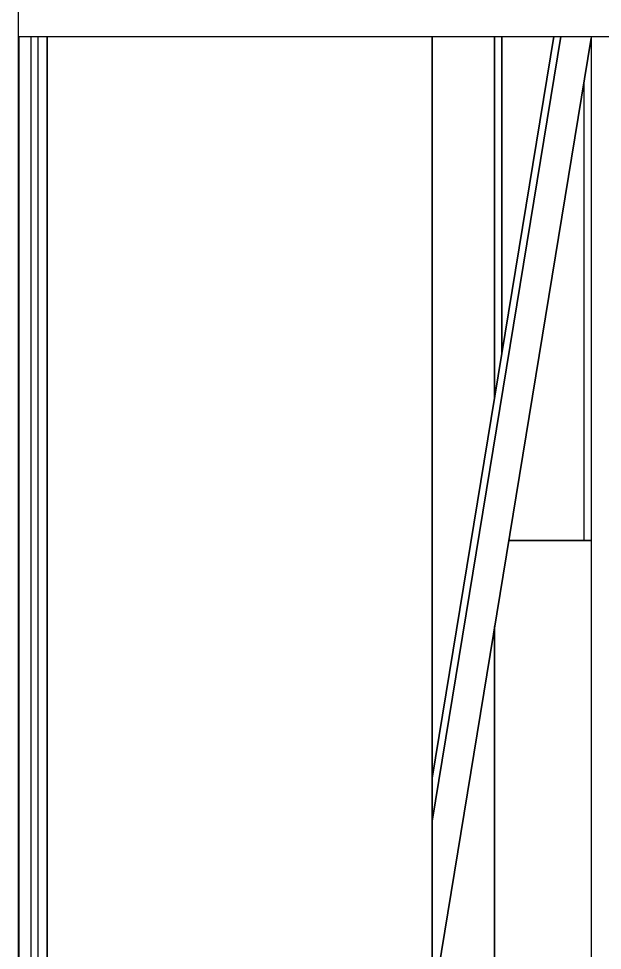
# Model space of a CAD drawing. Extents: x -43 to 90, y 6 to 81.
# Drawn here: x -19.695 to -19.312, y 66.255 to 66.866 of the extents above; entities that cross this region are included whole.
import ezdxf

# ---------------------------------------------------------------- set-up
doc = ezdxf.new("R2010")
doc.units = 0
doc.header["$LTSCALE"] = 0.1
doc.header["$MEASUREMENT"] = 0
doc.layers.add('cobertura nova', color=4, linetype='CONTINUOUS')

msp = doc.modelspace()

# ---------------------------------------------------------------- linework, layer by layer
at = {"layer": 'cobertura nova'}
for p, q in [((-19.69502, 66.85426), (-19.69502, 66.93426)), ((-19.69502, 65.77332), (-19.69502, 66.93426)), ((-19.69502, 66.85426), (-19.10715, 66.85426)), ((-19.69502, 66.85426), (-19.69502, 65.77332)), ((-19.69502, 66.85426), (-19.69502, 66.85426)), ((-19.69502, 65.77332), (-19.69502, 66.85426)), ((-19.69499, 66.85426), (-19.69499, 66.2692)), ((-19.69499, 65.77332), (-19.69499, 66.85426)), ((-19.69499, 66.85426), (-19.69499, 65.77332)), ((-19.68704, 66.85426), (-19.68704, 64.59447)), ((-19.68242, 66.85426), (-19.68242, 61.58416)), ((-19.67633, 66.85426), (-19.67633, 66.08077)), ((-19.67633, 66.08077), (-19.67633, 66.85426)), ((-19.42384, 66.08077), (-19.42384, 66.85426)), ((-19.42384, 66.85426), (-19.42384, 66.08077)), ((-19.42384, 66.08077), (-19.42384, 66.85426)), ((-19.42384, 66.33988), (-19.42384, 66.85426)), ((-19.42384, 66.33987), (-19.42384, 66.85426)), ((-19.42384, 66.85426), (-19.42384, 66.33988)), ((-19.42384, 66.33986), (-19.33954, 66.85426)), ((-19.33955, 66.85426), (-19.42384, 66.33986)), ((-19.34417, 66.85426), (-19.42384, 66.3681)), ((-19.42384, 66.3681), (-19.34417, 66.85426)), ((-19.42384, 66.3681), (-19.34417, 66.85426)), ((-19.34417, 66.85426), (-19.42384, 66.3681)), ((-19.42384, 66.21781), (-19.31972, 66.85318)), ((-19.31972, 66.85318), (-19.42384, 66.21781)), ((-19.38293, 66.61776), (-19.38293, 66.85426)), ((-19.38293, 66.85426), (-19.38293, 66.61776)), ((-19.3783, 66.64597), (-19.3783, 66.85426)), ((-19.3783, 66.85426), (-19.3783, 66.64597)), ((-19.31972, 66.85426), (-19.31972, 63.60159)), ((-19.32434, 66.82497), (-19.32434, 66.52386)), ((-19.37369, 66.52386), (-19.31972, 66.52386)), ((-19.31972, 66.52386), (-19.37369, 66.52386)), ((-19.38293, 65.92138), (-19.38293, 66.46749)), ((-19.38293, 66.46749), (-19.38293, 65.92138)), ((-19.69502, 66.1192), (-19.69502, 66.2692)), ((-19.69502, 66.2692), (-19.69502, 66.1192)), ((-19.69499, 66.1192), (-19.69499, 66.2692)), ((-19.69499, 66.2692), (-19.69499, 66.1192)), ((-19.69498, 66.2692), (-19.69498, 66.1192)), ((-19.69498, 66.2692), (-19.69498, 66.1192)), ((-19.69498, 66.2692), (-19.69498, 66.1192))]:
    msp.add_line(p, q, dxfattribs=at)

doc.saveas('drawing.dxf')
